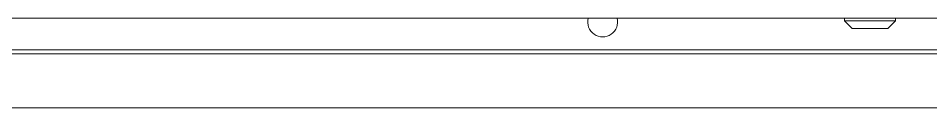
# Model space of a CAD drawing. Header units: millimetres. Extents: x 27602 to 523849, y 322139 to 568360.
# Drawn here: x 56196 to 65422, y 494880 to 495782 of the extents above; entities that cross this region are included whole.
import ezdxf

# ---------------------------------------------------------------- set-up
doc = ezdxf.new("R2010")
doc.units = ezdxf.units.MM

msp = doc.modelspace()

# ---------------------------------------------------------------- linework, layer by layer
at = {"color": 7, "lineweight": 13, "ltscale": 0.03937}
for p, q in [((81751.7, 495782.3), (47864.5, 495782.3)), ((82103.5, 495462.5), (47533.8, 495462.5)), ((82666.1, 495424.9), (46971.1, 495424.9)), ((82666.1, 494880.4), (46971.1, 494880.4))]:
    msp.add_line(p, q, dxfattribs=at)
at = {"color": 7, "lineweight": 13, "ltscale": 0.010625}
for p, q in [((64551.2, 495782.3), (65065.5, 495782.3)), ((65065.5, 495755.6), (64551.2, 495755.6))]:
    msp.add_line(p, q, dxfattribs=at)
at = {"color": 7, "lineweight": 13, "ltscale": 0.000549992}
for p, q in [((64551.2, 495782.3), (64551.2, 495755.6)), ((65065.5, 495782.3), (65065.5, 495755.6))]:
    msp.add_line(p, q, dxfattribs=at)
at = {"color": 7, "lineweight": 13, "ltscale": 0.002227}
for p, q in [((64627.4, 495679.4), (64551.2, 495755.6)), ((64989.2, 495679.4), (65065.5, 495755.6))]:
    msp.add_line(p, q, dxfattribs=at)
at = {"color": 7, "lineweight": 13, "ltscale": 0.007475}
msp.add_line((64989.2, 495679.4), (64627.4, 495679.4), dxfattribs=at)
at = {"color": 7, "lineweight": 13, "ltscale": 0.03937}
msp.add_arc((62105.2, 495745.6), 151.3, 165.97198, 14.02801, dxfattribs=at)

doc.saveas('drawing.dxf')
